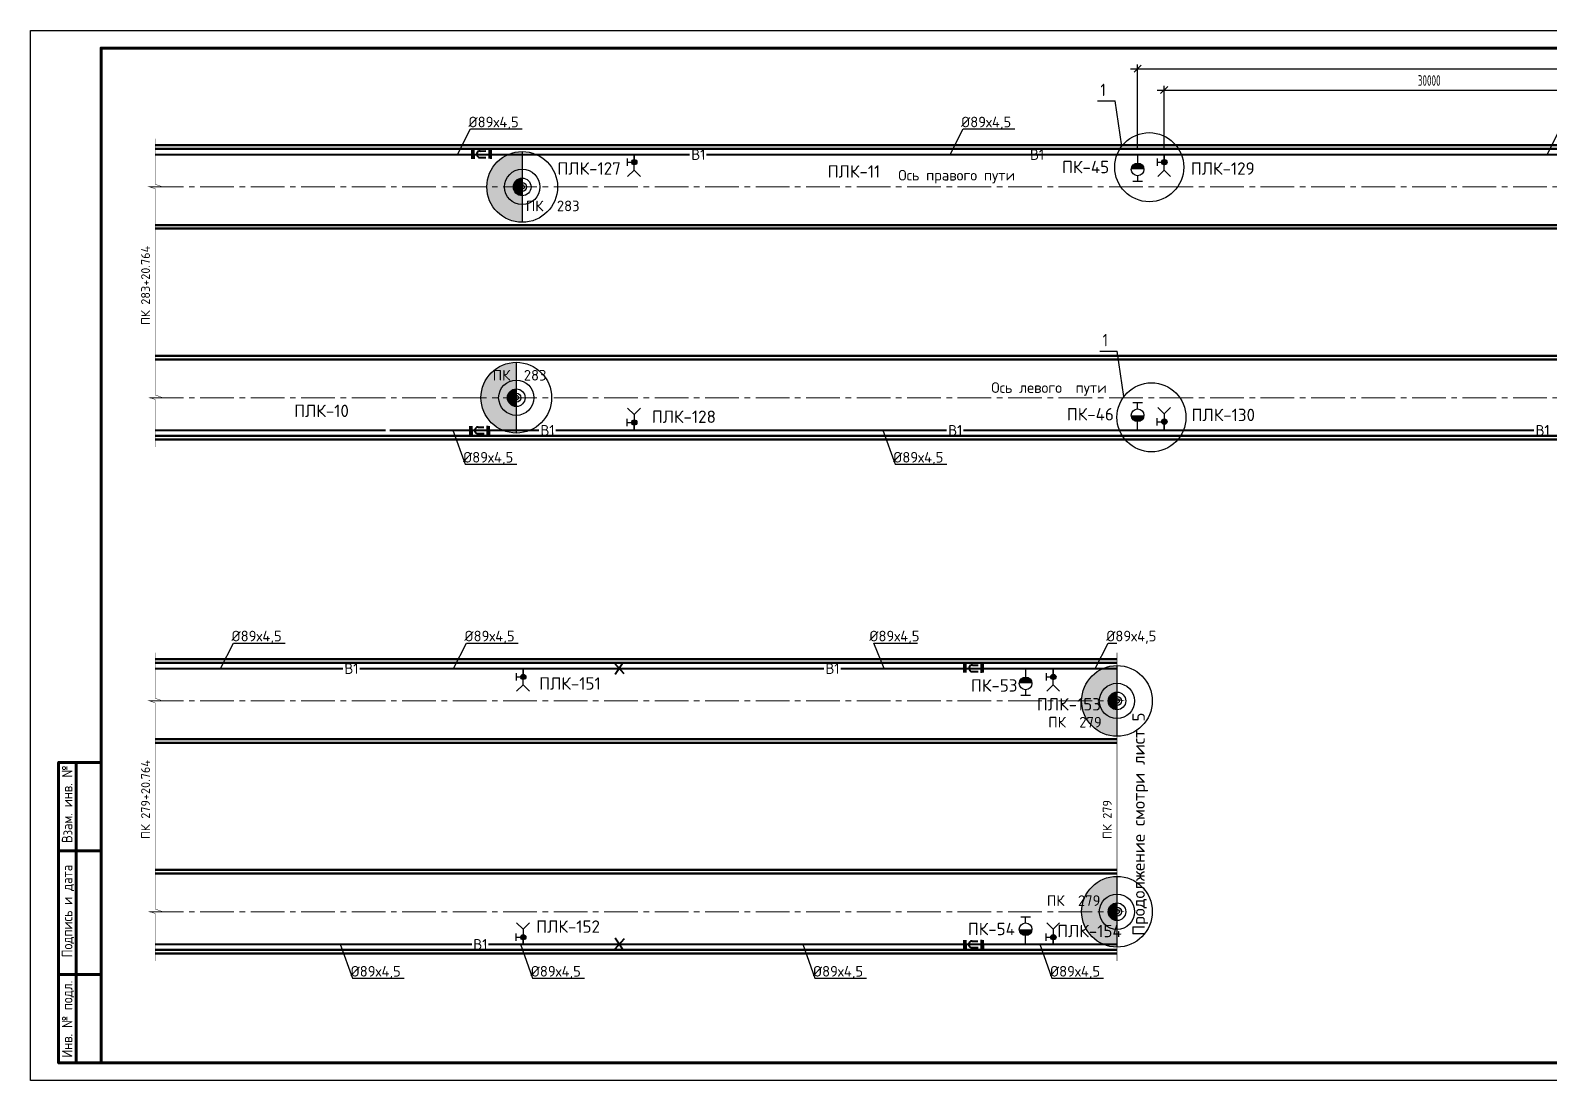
# Paper-space layout 'л2-л8' of a CAD drawing. Header units: millimetres. Extents: x 10032 to 18918, y -3051 to 627.
# Drawn here: x 10041.8 to 10471.6, y -2516.3 to -2219.3 of the extents above; entities that cross this region are included whole.
import ezdxf
from ezdxf.enums import TextEntityAlignment as Align

# ---------------------------------------------------------------- set-up
doc = ezdxf.new("R2010")
doc.units = ezdxf.units.MM
doc.header["$LTSCALE"] = 0.5
doc.linetypes.add('CENTER2', pattern=[28.575, 19.05, -3.175, 3.175, -3.175])
for name, color, linetype in [('0 @ 1', 7, 'Continuous'), ('1_NADPIS', 7, 'Continuous'), ('3_Текст', 7, 'Continuous'), ('FORMAT', 7, 'Continuous'), ('ВК_надписи', 7, 'Continuous'), ('ВК_сети', 4, 'Continuous'), ('ГТ_ПК', 2, 'Continuous'), ('ГТ_ПК @ 0.25', 2, 'Continuous'), ('ГТ_ПК @ 0.5', 2, 'Continuous'), ('ГТ_ПК @ 1', 2, 'Continuous'), ('ГТ_ПК @ 2', 2, 'Continuous'), ('ГТ_ПК @ 4', 2, 'Continuous')]:
    doc.layers.add(name, color=color, linetype=linetype)
for name, color, linetype, lineweight in [('1_PK500', 5, 'Continuous', 35), ('А_Дизайн', 16, 'Continuous', 20), ('А_Конструкции', 4, 'Continuous', 50), ('АР_Оси', 242, 'CENTER2', 18)]:
    doc.layers.add(name, color=color, linetype=linetype, lineweight=lineweight)
doc.styles.add('RS-3-08', font='romans.shx', dxfattribs={"width": 0.8, "height": 3})
doc.styles.add('RS-30-06', font='romans.shx', dxfattribs={"width": 0.6, "height": 3})
doc.styles.add('ММП', font='isocpeur.ttf', dxfattribs={"width": 0.9})
doc.styles.add('Стандарт ММП', font='isocpeur.ttf')
doc.dimstyles.new('M200$0', dxfattribs={"dimscale": 0, "dimtxt": 3, "dimasz": 2, "dimexe": 1.2, "dimexo": 1.5, "dimgap": 1.2, "dimtad": 1, "dimdec": 0, "dimlfac": 200, "dimrnd": 1, "dimzin": 0, "dimdsep": 46, "dimtxsty": 'RS-30-06', "dimblk1": 'OBLIQUE', "dimblk2": 'OBLIQUE', "dimsah": 1, "dimcen": 2.5, "dimdle": 2, "dimclrt": 9, "dimadec": 0, "dimazin": 0, "dimtfac": 1, "dimtdec": 0, "dimtmove": 2, "dimatfit": 3, "dimldrblk": 'OBLIQUE', "dimfxl": 1.2, "dimtolj": 1, "dimtzin": 0, "dimarcsym": 0})

# ---------------------------------------------------------------- blocks, each defined once
blk = doc.blocks.new('ПК')
at = {"layer": 'ГТ_ПК'}
blk.add_hatch(color=0, dxfattribs=at).paths.add_polyline_path([(0, -2.5, 0.414214), (2.5, 0, 0.414214), (0, 2.5)])
at = {"layer": 'ГТ_ПК', "color": 0}
blk.add_line((0, -2.5), (0, 2.5), dxfattribs=at)
blk.add_circle((0, 0), 2.5, dxfattribs=at)
blk = doc.blocks.new('*U631')
at = {"layer": 'ГТ_ПК @ 0.25', "extrusion": (9.32183e-09, 7.72587e-22, 1), "xscale": 0.250000000000006, "yscale": 0.2500000000000053, "zscale": 0.2500000000000053, "rotation": 180}
blk.add_blockref('ПК', (10180.92, -2263.52, 0), dxfattribs=at)
at = {"layer": 'ГТ_ПК @ 0.5', "extrusion": (9.32183e-09, 7.72587e-22, 1), "xscale": 0.5000000000000187, "yscale": 0.5000000000000173, "zscale": 0.5000000000000173, "rotation": 180}
blk.add_blockref('ПК', (10180.92, -2263.52, 0), dxfattribs=at)
at = {"layer": 'ГТ_ПК @ 1', "extrusion": (9.32183e-09, 7.72587e-22, 1), "rotation": 179.9999999999641}
blk.add_blockref('ПК', (10180.92, -2263.52, 0), dxfattribs=at)
at = {"layer": 'ГТ_ПК @ 2', "extrusion": (9.32183e-09, 7.72587e-22, 1), "xscale": 2.000000000000075, "yscale": 2.000000000000069, "zscale": 2.000000000000069, "rotation": 180}
blk.add_blockref('ПК', (10180.92, -2263.52, 0), dxfattribs=at)
at = {"layer": 'ГТ_ПК @ 4', "extrusion": (9.32183e-09, 7.72587e-22, 1), "xscale": 4.000000000000096, "yscale": 4.000000000000085, "zscale": 4.000000000000085, "rotation": 180}
blk.add_blockref('ПК', (10180.92, -2263.52, 0), dxfattribs=at)
blk = doc.blocks.new('*U633')
at = {"layer": 'ГТ_ПК @ 0.25', "extrusion": (9.32183e-09, 7.72587e-22, 1), "xscale": 0.250000000000006, "yscale": 0.2500000000000053, "zscale": 0.2500000000000053, "rotation": 180}
blk.add_blockref('ПК', (10179.26, -2323.12, 0), dxfattribs=at)
at = {"layer": 'ГТ_ПК @ 0.5', "extrusion": (9.32183e-09, 7.72587e-22, 1), "xscale": 0.5000000000000187, "yscale": 0.5000000000000173, "zscale": 0.5000000000000173, "rotation": 180}
blk.add_blockref('ПК', (10179.26, -2323.12, 0), dxfattribs=at)
at = {"layer": 'ГТ_ПК @ 1', "extrusion": (9.32183e-09, 7.72587e-22, 1), "rotation": 179.9999999999641}
blk.add_blockref('ПК', (10179.26, -2323.12, 0), dxfattribs=at)
at = {"layer": 'ГТ_ПК @ 2', "extrusion": (9.32183e-09, 7.72587e-22, 1), "xscale": 2.000000000000075, "yscale": 2.000000000000069, "zscale": 2.000000000000069, "rotation": 180}
blk.add_blockref('ПК', (10179.26, -2323.12, 0), dxfattribs=at)
at = {"layer": 'ГТ_ПК @ 4', "extrusion": (9.32183e-09, 7.72587e-22, 1), "xscale": 4.000000000000096, "yscale": 4.000000000000085, "zscale": 4.000000000000085, "rotation": 180}
blk.add_blockref('ПК', (10179.26, -2323.12, 0), dxfattribs=at)
blk = doc.blocks.new('*U639')
at = {"layer": 'ГТ_ПК @ 0.25', "extrusion": (9.32183e-09, 7.72587e-22, 1), "xscale": 0.250000000000006, "yscale": 0.2500000000000053, "zscale": 0.2500000000000053, "rotation": 180}
blk.add_blockref('ПК', (10349.23, -2408.89, 0), dxfattribs=at)
at = {"layer": 'ГТ_ПК @ 0.5', "extrusion": (9.32183e-09, 7.72587e-22, 1), "xscale": 0.5000000000000187, "yscale": 0.5000000000000173, "zscale": 0.5000000000000173, "rotation": 180}
blk.add_blockref('ПК', (10349.23, -2408.89, 0), dxfattribs=at)
at = {"layer": 'ГТ_ПК @ 1', "extrusion": (9.32183e-09, 7.72587e-22, 1), "rotation": 179.9999999999641}
blk.add_blockref('ПК', (10349.23, -2408.89, 0), dxfattribs=at)
at = {"layer": 'ГТ_ПК @ 2', "extrusion": (9.32183e-09, 7.72587e-22, 1), "xscale": 2.000000000000075, "yscale": 2.000000000000069, "zscale": 2.000000000000069, "rotation": 180}
blk.add_blockref('ПК', (10349.23, -2408.89, 0), dxfattribs=at)
at = {"layer": 'ГТ_ПК @ 4', "extrusion": (9.32183e-09, 7.72587e-22, 1), "xscale": 4.000000000000096, "yscale": 4.000000000000085, "zscale": 4.000000000000085, "rotation": 180}
blk.add_blockref('ПК', (10349.23, -2408.89, 0), dxfattribs=at)
blk = doc.blocks.new('*U640')
at = {"layer": 'ГТ_ПК @ 0.25', "extrusion": (9.32183e-09, 7.72587e-22, 1), "xscale": 0.250000000000006, "yscale": 0.2500000000000053, "zscale": 0.2500000000000053, "rotation": 180}
blk.add_blockref('ПК', (10349.23, -2468.49, 0), dxfattribs=at)
at = {"layer": 'ГТ_ПК @ 0.5', "extrusion": (9.32183e-09, 7.72587e-22, 1), "xscale": 0.5000000000000187, "yscale": 0.5000000000000173, "zscale": 0.5000000000000173, "rotation": 180}
blk.add_blockref('ПК', (10349.23, -2468.49, 0), dxfattribs=at)
at = {"layer": 'ГТ_ПК @ 1', "extrusion": (9.32183e-09, 7.72587e-22, 1), "rotation": 179.9999999999641}
blk.add_blockref('ПК', (10349.23, -2468.49, 0), dxfattribs=at)
at = {"layer": 'ГТ_ПК @ 2', "extrusion": (9.32183e-09, 7.72587e-22, 1), "xscale": 2.000000000000075, "yscale": 2.000000000000069, "zscale": 2.000000000000069, "rotation": 180}
blk.add_blockref('ПК', (10349.23, -2468.49, 0), dxfattribs=at)
at = {"layer": 'ГТ_ПК @ 4', "extrusion": (9.32183e-09, 7.72587e-22, 1), "xscale": 4.000000000000096, "yscale": 4.000000000000085, "zscale": 4.000000000000085, "rotation": 180}
blk.add_blockref('ПК', (10349.23, -2468.49, 0), dxfattribs=at)
blk = doc.blocks.new('*U437')
at = {"color": 0, "lineweight": 25, "ltscale": 100}
blk.add_line((230, 5), (415, 5), dxfattribs=at)
at = {"layer": 'FORMAT', "color": 7, "lineweight": 25}
blk.add_lwpolyline([(0, 0), (0, 297), (1892, 297), (1892, 0), (0, 0)], dxfattribs=at)
at = {"layer": 'FORMAT', "color": 7, "lineweight": 60}
for points in [[(20, 5), (20, 292), (1887, 292), (1887, 5), (20, 5)], [(20, 5), (8, 5), (8, 90), (20, 90)], [(13, 5), (13, 90)], [(8, 65), (20, 65)], [(8, 30), (20, 30)]]:
    blk.add_lwpolyline(points, dxfattribs=at)
at = {"layer": 'FORMAT', "color": 7, "style": 'ММП', "width": 0.85}
for s, p in [('Взам. инв. №', (11.9, 67.22)), ('Подпись и дата', (11.9, 34.83))]:
    blk.add_text(s, height=3, rotation=90, dxfattribs=at).set_placement(p)
blk.add_text('Инв. № подл.', height=3, rotation=90, dxfattribs=at).set_placement((11.9, 17.38), align=Align.CENTER)
blk = doc.blocks.new('_Oblique')
at = {"linetype": 'ByBlock', "lineweight": 30}
blk.add_line((-0.5, -0.5), (0.5, 0.5), dxfattribs=at)
blk = doc.blocks.new('*D144')
at = {"layer": 'Defpoints', "color": 0, "lineweight": -2}
for p, q in [((10353.07, -2230.1), (10807.07, -2230.1)), ((10355.07, -2252.83), (10355.07, -2228.9)), ((10805.07, -2252.83), (10805.07, -2228.9))]:
    blk.add_line(p, q, dxfattribs=at)
at = {"layer": 'Defpoints', "color": 0, "linetype": 'Continuous', "lineweight": 30}
for p in [(10805.07, -2230.1), (10355.07, -2254.33, 0), (10805.07, -2254.33, 0)]:
    blk.add_point(p, dxfattribs=at)
at = {"layer": 'Defpoints', "color": 0, "linetype": 'Continuous', "lineweight": -2, "xscale": 2, "yscale": 2, "zscale": 2, "rotation": 180}
blk.add_blockref('_Oblique', (10355.07, -2230.1), dxfattribs=at)
at = {"layer": 'Defpoints', "color": 0, "linetype": 'Continuous', "lineweight": -2, "xscale": 2, "yscale": 2, "zscale": 2}
blk.add_blockref('_Oblique', (10805.07, -2230.1), dxfattribs=at)
at = {"layer": 'Defpoints', "color": 9, "linetype": 'Continuous', "lineweight": 30, "insert": (10580.07, -2227.4), "char_height": 3, "attachment_point": 5, "style": 'RS-30-06'}
blk.add_mtext('\\A1;90000', dxfattribs=at)
blk = doc.blocks.new('*D145')
at = {"layer": 'Defpoints', "color": 0, "lineweight": -2}
for p, q in [((10362.57, -2252.83), (10362.57, -2234.92)), ((10512.57, -2252.83), (10512.57, -2234.92)), ((10360.57, -2236.12), (10514.57, -2236.12))]:
    blk.add_line(p, q, dxfattribs=at)
at = {"layer": 'Defpoints', "color": 0, "linetype": 'Continuous', "lineweight": 30}
for p in [(10512.57, -2236.12), (10362.57, -2254.33, 0), (10512.57, -2254.33, 0)]:
    blk.add_point(p, dxfattribs=at)
at = {"layer": 'Defpoints', "color": 0, "linetype": 'Continuous', "lineweight": -2, "xscale": 2, "yscale": 2, "zscale": 2, "rotation": 180}
blk.add_blockref('_Oblique', (10362.57, -2236.12), dxfattribs=at)
at = {"layer": 'Defpoints', "color": 0, "linetype": 'Continuous', "lineweight": -2, "xscale": 2, "yscale": 2, "zscale": 2}
blk.add_blockref('_Oblique', (10512.57, -2236.12), dxfattribs=at)
at = {"layer": 'Defpoints', "color": 9, "linetype": 'Continuous', "lineweight": 30, "insert": (10437.57, -2233.42), "char_height": 3, "attachment_point": 5, "style": 'RS-30-06'}
blk.add_mtext('\\A1;30000', dxfattribs=at)

psp = doc.layouts.new('л2-л8')

# ---------------------------------------------------------------- hatches: boundary and pattern name
at = {"layer": 'ВК_сети', "ltscale": 0.5}
h = psp.add_hatch(color=5, dxfattribs=at)
h.paths.add_polyline_path([(10213.3822, -2256.5103, 0.41421356), (10212.6322, -2255.7603), (10212.6322, -2256.5103)])
h.paths.add_polyline_path([(10213.3822, -2256.5103), (10212.6322, -2256.5103), (10212.6322, -2257.2603, 0.41421356)])
h.paths.add_polyline_path([(10212.6322, -2256.5103), (10212.6322, -2255.7603, 0.58408052), (10211.9904, -2256.8983)])
h.paths.add_polyline_path([(10212.6322, -2257.2603), (10212.6322, -2256.5103), (10211.9904, -2256.8983, 0.26256208)])
h = psp.add_hatch(color=1, dxfattribs=at)
h.paths.add_polyline_path([(10353.2706, -2258.5692), (10356.8706, -2258.5692, 0.09159777), (10356.7518, -2257.9261), (10353.3894, -2257.9261, 0.09159777)])
h.paths.add_polyline_path([(10353.3894, -2257.9261), (10356.7518, -2257.9261, 0.68812614)])
h = psp.add_hatch(color=5, dxfattribs=at)
h.paths.add_polyline_path([(10363.3822, -2256.5103, 0.41421356), (10362.6322, -2255.7603), (10362.6322, -2256.5103)])
h.paths.add_polyline_path([(10363.3822, -2256.5103), (10362.6322, -2256.5103), (10362.6322, -2257.2603, 0.41421356)])
h.paths.add_polyline_path([(10362.6322, -2256.5103), (10362.6322, -2255.7603, 0.58408052), (10361.9904, -2256.8983)])
h.paths.add_polyline_path([(10362.6322, -2257.2603), (10362.6322, -2256.5103), (10361.9904, -2256.8983, 0.26256208)])
h = psp.add_hatch(color=5, dxfattribs=at)
h.paths.add_polyline_path([(10213.383, -2330.1348, -0.41421356), (10212.633, -2330.8848), (10212.633, -2330.1348)])
h.paths.add_polyline_path([(10213.383, -2330.1348), (10212.633, -2330.1348), (10212.633, -2329.3848, -0.41421356)])
h.paths.add_polyline_path([(10212.633, -2330.1348), (10212.633, -2330.8848, -0.58408052), (10211.9912, -2329.7468)])
h.paths.add_polyline_path([(10212.633, -2329.3848), (10212.633, -2330.1348), (10211.9912, -2329.7468, -0.26256208)])
h = psp.add_hatch(color=1, dxfattribs=at)
h.paths.add_polyline_path([(10353.2706, -2328.0745), (10356.8706, -2328.0745, -0.09159777), (10356.7518, -2328.7176), (10353.3894, -2328.7176, -0.09159777)])
h.paths.add_polyline_path([(10353.3894, -2328.7176), (10356.7518, -2328.7176, -0.68812614)])
h = psp.add_hatch(color=1, dxfattribs=at)
h.paths.add_polyline_path([(10353.2706, -2328.0745), (10356.8706, -2328.0745, -0.09159777), (10356.7518, -2328.7176), (10353.3894, -2328.7176, -0.09159777)])
h.paths.add_polyline_path([(10353.3894, -2328.7176), (10356.7518, -2328.7176, -0.68812614)])
h = psp.add_hatch(color=5, dxfattribs=at)
h.paths.add_polyline_path([(10363.3822, -2329.9335, -0.41421356), (10362.6322, -2330.6835), (10362.6322, -2329.9335)])
h.paths.add_polyline_path([(10363.3822, -2329.9335), (10362.6322, -2329.9335), (10362.6322, -2329.1835, -0.41421356)])
h.paths.add_polyline_path([(10362.6322, -2329.9335), (10362.6322, -2330.6835, -0.58408052), (10361.9904, -2329.5455)])
h.paths.add_polyline_path([(10362.6322, -2329.1835), (10362.6322, -2329.9335), (10361.9904, -2329.5455, -0.26256208)])
h = psp.add_hatch(color=5, dxfattribs=at)
h.paths.add_polyline_path([(10181.9715, -2402.0784, 0.41421356), (10181.2215, -2401.3284), (10181.2215, -2402.0784)])
h.paths.add_polyline_path([(10181.9715, -2402.0784), (10181.2215, -2402.0784), (10181.2215, -2402.8284, 0.41421356)])
h.paths.add_polyline_path([(10181.2215, -2402.0784), (10181.2215, -2401.3284, 0.58408052), (10180.5797, -2402.4664)])
h.paths.add_polyline_path([(10181.2215, -2402.8284), (10181.2215, -2402.0784), (10180.5797, -2402.4664, 0.26256208)])
h = psp.add_hatch(color=1, dxfattribs=at)
h.paths.add_polyline_path([(10321.5756, -2403.936), (10325.1756, -2403.936, 0.09159777), (10325.0568, -2403.2928), (10321.6944, -2403.2928, 0.09159777)])
h.paths.add_polyline_path([(10321.6944, -2403.2928), (10325.0568, -2403.2928, 0.68812614)])
h = psp.add_hatch(color=1, dxfattribs=at)
h.paths.add_polyline_path([(10321.5756, -2403.936), (10325.1756, -2403.936, 0.09159777), (10325.0568, -2403.2928), (10321.6944, -2403.2928, 0.09159777)])
h.paths.add_polyline_path([(10321.6944, -2403.2928), (10325.0568, -2403.2928, 0.68812614)])
h = psp.add_hatch(color=5, dxfattribs=at)
h.paths.add_polyline_path([(10331.9715, -2402.0784, 0.41421356), (10331.2215, -2401.3284), (10331.2215, -2402.0784)])
h.paths.add_polyline_path([(10331.9715, -2402.0784), (10331.2215, -2402.0784), (10331.2215, -2402.8284, 0.41421356)])
h.paths.add_polyline_path([(10331.2215, -2402.0784), (10331.2215, -2401.3284, 0.58408052), (10330.5797, -2402.4664)])
h.paths.add_polyline_path([(10331.2215, -2402.8284), (10331.2215, -2402.0784), (10330.5797, -2402.4664, 0.26256208)])
h = psp.add_hatch(color=5, dxfattribs=at)
h.paths.add_polyline_path([(10181.9715, -2475.7016, -0.41421356), (10181.2215, -2476.4516), (10181.2215, -2475.7016)])
h.paths.add_polyline_path([(10181.9715, -2475.7016), (10181.2215, -2475.7016), (10181.2215, -2474.9516, -0.41421356)])
h.paths.add_polyline_path([(10181.2215, -2475.7016), (10181.2215, -2476.4516, -0.58408052), (10180.5797, -2475.3136)])
h.paths.add_polyline_path([(10181.2215, -2474.9516), (10181.2215, -2475.7016), (10180.5797, -2475.3136, -0.26256208)])
h = psp.add_hatch(color=1, dxfattribs=at)
h.paths.add_polyline_path([(10321.5756, -2473.4413), (10325.1756, -2473.4413, -0.09159777), (10325.0568, -2474.0844), (10321.6944, -2474.0844, -0.09159777)])
h.paths.add_polyline_path([(10321.6944, -2474.0844), (10325.0568, -2474.0844, -0.68812614)])
h = psp.add_hatch(color=1, dxfattribs=at)
h.paths.add_polyline_path([(10321.5756, -2473.4413), (10325.1756, -2473.4413, -0.09159777), (10325.0568, -2474.0844), (10321.6944, -2474.0844, -0.09159777)])
h.paths.add_polyline_path([(10321.6944, -2474.0844), (10325.0568, -2474.0844, -0.68812614)])
h = psp.add_hatch(color=5, dxfattribs=at)
h.paths.add_polyline_path([(10331.9715, -2475.7016, -0.41421356), (10331.2215, -2476.4516), (10331.2215, -2475.7016)])
h.paths.add_polyline_path([(10331.9715, -2475.7016), (10331.2215, -2475.7016), (10331.2215, -2474.9516, -0.41421356)])
h.paths.add_polyline_path([(10331.2215, -2475.7016), (10331.2215, -2476.4516, -0.58408052), (10330.5797, -2475.3136)])
h.paths.add_polyline_path([(10331.2215, -2474.9516), (10331.2215, -2475.7016), (10330.5797, -2475.3136, -0.26256208)])

# ---------------------------------------------------------------- linework, layer by layer
at = {"layer": '1_NADPIS', "color": 1, "linetype": 'Continuous'}
for p, q in [((10343.7553, -2239.2158, 0), (10348.6954, -2239.2158, 0)), ((10350.5817, -2252.0341, 0), (10348.6954, -2239.2158, 0)), ((10344.3786, -2309.9574, 0), (10349.3186, -2309.9574, 0)), ((10351.2049, -2322.7757, 0), (10349.3186, -2309.9574, 0))]:
    psp.add_line(p, q, dxfattribs=at)
at = {"layer": 'А_Дизайн', "ltscale": 0.125, "const_width": 0.12}
for points in [[(10077.1006, -2289.4358), (10077.1006, -2264.0344), (10075.2966, -2263.4404), (10078.9688, -2263.4379), (10077.1006, -2262.7688), (10077.1006, -2249.8963)], [(10077.1006, -2337.0437), (10077.1006, -2323.6344), (10075.2966, -2323.0404), (10078.9688, -2323.0379), (10077.1006, -2322.3688), (10077.1006, -2289.4358)], [(10077.1006, -2434.8026), (10077.1006, -2409.4012), (10075.2966, -2408.8072), (10078.9688, -2408.8047), (10077.1006, -2408.1356), (10077.1006, -2395.2631)], [(10349.2256, -2434.8026), (10349.2256, -2409.4012), (10347.4216, -2408.8072), (10351.0938, -2408.8047), (10349.2256, -2408.1356), (10349.2256, -2395.2631)], [(10077.1006, -2482.4105), (10077.1006, -2469.0012), (10075.2966, -2468.4072), (10078.9688, -2468.4047), (10077.1006, -2467.7356), (10077.1006, -2434.8026)], [(10349.2256, -2482.4105), (10349.2256, -2469.0012), (10347.4216, -2468.4072), (10351.0938, -2468.4047), (10349.2256, -2467.7356), (10349.2256, -2434.8026)]]:
    psp.add_lwpolyline(points, dxfattribs=at)
at = {"layer": 'А_Конструкции'}
for p, q in [((10077.1006, -2251.7219), (11009.9963, -2251.7219)), ((10077.1006, -2252.7219), (11009.9963, -2252.7219)), ((10077.1006, -2274.3219), (11009.9963, -2274.3219)), ((10077.1006, -2275.3219), (11009.9963, -2275.3219)), ((10077.1006, -2311.3219), (11009.9963, -2311.3219)), ((10077.1006, -2312.3219), (11009.9963, -2312.3219)), ((10077.1006, -2333.9219), (11009.9963, -2333.9219)), ((10077.1006, -2334.9219), (11009.9963, -2334.9219)), ((10077.1006, -2397.0887), (10349.2256, -2397.0887)), ((10077.1006, -2398.0887), (10349.2256, -2398.0887)), ((10077.1006, -2419.6887), (10349.2256, -2419.6887)), ((10077.1006, -2420.6887), (10349.2256, -2420.6887)), ((10077.1006, -2456.6887), (10349.2256, -2456.6887)), ((10077.1006, -2457.6887), (10349.2256, -2457.6887)), ((10077.1006, -2479.2887), (10349.2256, -2479.2887)), ((10077.1006, -2480.2887), (10349.2256, -2480.2887))]:
    psp.add_line(p, q, dxfattribs=at)
at = {"layer": 'АР_Оси', "color": 7}
for p, q in [((10075.5441, -2263.5219), (11008.4398, -2263.5219)), ((10075.5441, -2323.1219), (11008.4398, -2323.1219)), ((10075.5442, -2408.8887), (10349.2256, -2408.8887)), ((10075.5442, -2468.4887), (10349.2256, -2468.4887))]:
    psp.add_line(p, q, dxfattribs=at)
at = {"layer": 'ВК_надписи'}
for p, q in [((10162.6125, -2254.3303, 0), (10166.2722, -2247.1326, 0)), ((10166.2722, -2247.1326, 0), (10180.9117, -2247.1326, 0)), ((10301.9966, -2254.3303, 0), (10305.6563, -2247.1326, 0)), ((10305.6563, -2247.1326, 0), (10320.2958, -2247.1326, 0)), ((10470.9949, -2254.3303, 0), (10474.6547, -2247.1326, 0)), ((10161.288, -2332.3135, 0), (10164.7403, -2341.9446, 0)), ((10282.9891, -2332.3135, 0), (10286.4413, -2341.9446, 0)), ((10164.7403, -2341.9446, 0), (10179.3798, -2341.9446, 0)), ((10286.4413, -2341.9446, 0), (10301.0808, -2341.9446, 0)), ((10095.5558, -2399.6971, 0), (10099.2156, -2392.4994, 0)), ((10099.2156, -2392.4994, 0), (10113.855, -2392.4994, 0)), ((10161.464, -2399.6971, 0), (10165.1237, -2392.4994, 0)), ((10165.1237, -2392.4994, 0), (10179.7632, -2392.4994, 0)), ((10283.3187, -2399.6971, 0), (10280.3819, -2392.4994, 0)), ((10280.3819, -2392.4994, 0), (10292.7415, -2392.4994, 0)), ((10343.0652, -2399.6971, 0), (10346.7249, -2392.4994, 0)), ((10346.7249, -2392.4994, 0), (10349.2256, -2392.4994, 0)), ((10129.462, -2477.6803, 0), (10132.9143, -2487.3114, 0)), ((10180.4287, -2477.6803, 0), (10183.881, -2487.3114, 0)), ((10260.2938, -2477.6803, 0), (10263.746, -2487.3114, 0)), ((10327.3662, -2477.6803, 0), (10330.8185, -2487.3114, 0)), ((10132.9143, -2487.3114, 0), (10147.5537, -2487.3114, 0)), ((10183.881, -2487.3114, 0), (10198.5205, -2487.3114, 0)), ((10263.746, -2487.3114, 0), (10278.3855, -2487.3114, 0)), ((10330.8185, -2487.3114, 0), (10345.4579, -2487.3114, 0))]:
    psp.add_line(p, q, dxfattribs=at)
at = {"layer": 'ВК_надписи', "color": 1, "lineweight": 30, "ltscale": 0.5}
for centre in [(10358.3626, -2257.9329, 0), (10358.9858, -2328.6745, 0)]:
    psp.add_circle(centre, 9.7641, dxfattribs=at)
at = {"layer": 'ВК_сети', "color": 5, "lineweight": 40, "ltscale": 0.5}
for p, q in [((10166.6657, -2253.0604, 0), (10166.6962, -2255.5429)), ((10167.1621, -2253.1205, 0), (10167.1926, -2255.603)), ((10168.9852, -2253.3758, 0), (10170.6561, -2253.3554, 0)), ((10169.0072, -2255.1707), (10170.6781, -2255.1503)), ((10171.5653, -2253.0004, 0), (10171.5958, -2255.4829)), ((10172.0617, -2253.0604, 0), (10172.0921, -2255.5429)), ((10166.1193, -2331.1522, 0), (10166.1498, -2333.6348)), ((10166.6157, -2331.2123, 0), (10166.6461, -2333.6948)), ((10168.4388, -2331.4677, 0), (10170.1097, -2331.4472, 0)), ((10168.4608, -2333.2626), (10170.1317, -2333.2421)), ((10171.0189, -2331.0922, 0), (10171.0493, -2333.5747)), ((10171.5153, -2331.1522, 0), (10171.5457, -2333.6348)), ((10209.7537, -2401.1929, 0), (10206.9975, -2398.2013, 0)), ((10209.5092, -2398.0085, 0), (10207.242, -2401.3858, 0)), ((10305.9687, -2400.8546, 0), (10305.9991, -2398.3721, 0)), ((10306.4651, -2400.7946, 0), (10306.4955, -2398.312, 0)), ((10308.3102, -2398.7443, 0), (10309.9811, -2398.7648, 0)), ((10310.8683, -2400.9147, 0), (10310.8987, -2398.4322, 0)), ((10311.3647, -2400.8546, 0), (10311.3951, -2398.3721, 0)), ((10308.2882, -2400.5392, 0), (10309.9591, -2400.5597, 0)), ((10209.5092, -2479.3689, 0), (10207.242, -2475.9917, 0)), ((10209.7537, -2476.1845, 0), (10206.9975, -2479.1761, 0)), ((10305.8951, -2476.5228, 0), (10305.9255, -2479.0053, 0)), ((10306.3915, -2476.5828, 0), (10306.4219, -2479.0654, 0)), ((10308.2146, -2476.8382, 0), (10309.8855, -2476.8177, 0)), ((10308.2366, -2478.6331, 0), (10309.9075, -2478.6126, 0)), ((10310.7947, -2476.4627, 0), (10310.8251, -2478.9453, 0)), ((10311.2911, -2476.5228, 0), (10311.3215, -2479.0053, 0))]:
    psp.add_line(p, q, dxfattribs=at)
at = {"layer": 'ВК_сети', "color": 5, "ltscale": 0.5}
for p, q in [((10210.6026, -2255.4786, 0), (10210.6026, -2257.5405, 0)), ((10210.6026, -2256.5095, 0), (10212.6322, -2256.5095, 0)), ((10212.5706, -2258.7691, 0), (10212.5706, -2254.3303, 0)), ((10360.6026, -2255.4786, 0), (10360.6026, -2257.5405, 0)), ((10360.6026, -2256.5095, 0), (10362.6322, -2256.5095, 0)), ((10362.5706, -2258.7691, 0), (10362.5706, -2254.3303, 0)), ((10212.5706, -2258.7691, 0), (10210.7464, -2260.5933, 0)), ((10212.5706, -2258.7691, 0), (10214.3948, -2260.5933, 0)), ((10362.5706, -2258.7691, 0), (10360.7464, -2260.5933, 0)), ((10362.5706, -2258.7691, 0), (10364.3948, -2260.5933, 0)), ((10210.6034, -2331.1665, 0), (10210.6034, -2329.1046, 0)), ((10212.5714, -2327.876, 0), (10210.7472, -2326.0518, 0)), ((10212.5714, -2327.876, 0), (10214.3956, -2326.0518, 0)), ((10212.5714, -2327.876, 0), (10212.5714, -2332.3148, 0)), ((10360.6026, -2330.9652, 0), (10360.6026, -2328.9033, 0)), ((10360.6026, -2329.9343, 0), (10362.6322, -2329.9343, 0)), ((10362.5706, -2327.6747, 0), (10360.7464, -2325.8505, 0)), ((10362.5706, -2327.6747, 0), (10364.3948, -2325.8505, 0)), ((10362.5706, -2327.6747, 0), (10362.5706, -2332.1135, 0)), ((10210.6034, -2330.1356, 0), (10212.633, -2330.1356, 0)), ((10179.1919, -2401.0467, 0), (10179.1919, -2403.1086, 0)), ((10179.1919, -2402.0776, 0), (10181.2215, -2402.0776, 0)), ((10181.1599, -2404.3372, 0), (10181.1599, -2399.8984, 0)), ((10329.1919, -2401.0467, 0), (10329.1919, -2403.1086, 0)), ((10329.1919, -2402.0776, 0), (10331.2215, -2402.0776, 0)), ((10331.1599, -2404.3372, 0), (10331.1599, -2399.8984, 0)), ((10181.1599, -2404.3372, 0), (10179.3357, -2406.1614, 0)), ((10181.1599, -2404.3372, 0), (10182.9841, -2406.1614, 0)), ((10331.1599, -2404.3372, 0), (10329.3357, -2406.1614, 0)), ((10331.1599, -2404.3372, 0), (10332.9841, -2406.1614, 0)), ((10181.1599, -2473.4428, 0), (10179.3357, -2471.6186, 0)), ((10181.1599, -2473.4428, 0), (10182.9841, -2471.6186, 0)), ((10331.1599, -2473.4428, 0), (10329.3357, -2471.6186, 0)), ((10331.1599, -2473.4428, 0), (10332.9841, -2471.6186, 0)), ((10179.1919, -2476.7333, 0), (10179.1919, -2474.6714, 0)), ((10179.1919, -2475.7023, 0), (10181.2215, -2475.7023, 0)), ((10181.1599, -2473.4428, 0), (10181.1599, -2477.8816, 0)), ((10329.1919, -2476.7333, 0), (10329.1919, -2474.6714, 0)), ((10329.1919, -2475.7023, 0), (10331.2215, -2475.7023, 0)), ((10331.1599, -2473.4428, 0), (10331.1599, -2477.8816, 0))]:
    psp.add_line(p, q, dxfattribs=at)
at = {"layer": 'ВК_сети', "color": 1, "lineweight": 30, "ltscale": 0.5, "extrusion": (-3.27269e-07, 1.1423e-06, 1)}
for p, q in [((10212.5706, -2254.3303, 0), (10212.5706, -2257.2852, 0)), ((10362.5706, -2254.3303, 0), (10362.5706, -2257.2852, 0)), ((10181.1599, -2399.8984, 0), (10181.1599, -2402.8533, 0)), ((10331.1599, -2399.8984, 0), (10331.1599, -2402.8533, 0))]:
    psp.add_line(p, q, dxfattribs=at)
at = {"layer": 'ВК_сети', "color": 1, "ltscale": 0.5}
for p, q in [((10355.0706, -2254.3303, 0), (10355.0706, -2256.7692, 0)), ((10355.0706, -2260.3692, 0), (10355.0706, -2262.0222, 0)), ((10356.4125, -2262.0222, 0), (10353.7287, -2262.0222, 0)), ((10356.4125, -2324.6216, 0), (10353.7287, -2324.6216, 0)), ((10356.4125, -2324.6216, 0), (10353.7287, -2324.6216, 0)), ((10355.0706, -2326.2745, 0), (10355.0706, -2324.6216, 0)), ((10355.0706, -2326.2745, 0), (10355.0706, -2324.6216, 0)), ((10355.0706, -2332.3134, 0), (10355.0706, -2329.8745, 0)), ((10355.0706, -2332.3134, 0), (10355.0706, -2329.8745, 0)), ((10323.3756, -2399.6971, 0), (10323.3756, -2402.136, 0)), ((10323.3756, -2399.6971, 0), (10323.3756, -2402.136, 0)), ((10323.3756, -2405.736, 0), (10323.3756, -2407.3889, 0)), ((10323.3756, -2405.736, 0), (10323.3756, -2407.3889, 0)), ((10324.7175, -2407.3889, 0), (10322.0337, -2407.3889, 0)), ((10324.7175, -2407.3889, 0), (10322.0337, -2407.3889, 0)), ((10324.7175, -2469.9884, 0), (10322.0337, -2469.9884, 0)), ((10323.3756, -2471.6413, 0), (10323.3756, -2469.9884, 0)), ((10323.3756, -2471.6413, 0), (10323.3756, -2469.9884, 0)), ((10323.3756, -2477.6802, 0), (10323.3756, -2475.2413, 0)), ((10323.3756, -2477.6802, 0), (10323.3756, -2475.2413, 0))]:
    psp.add_line(p, q, dxfattribs=at)
at = {"layer": 'ВК_сети', "color": 1, "lineweight": 30, "ltscale": 0.5, "extrusion": (-3.27269e-07, -1.1423e-06, 1)}
for p, q in [((10212.5714, -2332.3148, 0), (10212.5714, -2329.3599, 0)), ((10362.5706, -2332.1135, 0), (10362.5706, -2329.1586, 0)), ((10181.1599, -2477.8816, 0), (10181.1599, -2474.9267, 0)), ((10331.1599, -2477.8816, 0), (10331.1599, -2474.9267, 0))]:
    psp.add_line(p, q, dxfattribs=at)
at = {"layer": 'ВК_сети', "color": 1, "lineweight": 30, "ltscale": 0.5}
for p, q in [((10355.0706, -2329.3519, -0.0001), (10354.5533, -2329.3481, -0.0001)), ((10355.0706, -2329.3519, -0.0001), (10354.5533, -2329.3481, -0.0001)), ((10355.0677, -2329.7539, -0.0001), (10355.0706, -2329.3519, -0.0001)), ((10355.0677, -2329.7539, -0.0001), (10355.0706, -2329.3519, -0.0001)), ((10355.0706, -2329.3519, -0.0001), (10355.588, -2329.3558, -0.0001)), ((10355.0706, -2329.3519, -0.0001), (10355.588, -2329.3558, -0.0001)), ((10323.3756, -2402.6585, -0.0001), (10322.8583, -2402.6623, -0.0001)), ((10323.3756, -2402.6585, -0.0001), (10322.8583, -2402.6623, -0.0001)), ((10323.3727, -2402.2565, -0.0001), (10323.3756, -2402.6585, -0.0001)), ((10323.3727, -2402.2565, -0.0001), (10323.3756, -2402.6585, -0.0001)), ((10323.3756, -2402.6585, -0.0001), (10323.893, -2402.6547, -0.0001)), ((10323.3756, -2402.6585, -0.0001), (10323.893, -2402.6547, -0.0001)), ((10323.3756, -2474.7188, -0.0001), (10322.8583, -2474.7149, -0.0001)), ((10323.3756, -2474.7188, -0.0001), (10322.8583, -2474.7149, -0.0001)), ((10323.3727, -2475.1207, -0.0001), (10323.3756, -2474.7188, -0.0001)), ((10323.3727, -2475.1207, -0.0001), (10323.3756, -2474.7188, -0.0001)), ((10323.3756, -2474.7188, -0.0001), (10323.893, -2474.7226, -0.0001)), ((10323.3756, -2474.7188, -0.0001), (10323.893, -2474.7226, -0.0001))]:
    psp.add_line(p, q, dxfattribs=at)
at = {"layer": 'ВК_сети', "color": 2, "lineweight": 40, "ltscale": 0.5, "elevation": 0}
for points in [[(10077.1006, -2254.3303), (10228.311, -2254.3303)], [(10233.1112, -2254.3303), (10356.4939, -2254.3303)], [(10356.4939, -2254.3303), (10501.4823, -2254.3303)], [(10077.1006, -2332.3135), (10142.2235, -2332.3135)], [(10143.4279, -2332.3135), (10185.6473, -2332.3135)], [(10190.4475, -2332.3135), (10301.0225, -2332.3135)], [(10305.8227, -2332.3135), (10467.2229, -2332.3135)], [(10077.1006, -2399.6971), (10130.1509, -2399.6971)], [(10134.9512, -2399.6971), (10178.3055, -2399.6971)], [(10178.3055, -2399.6971), (10266.2827, -2399.6971)], [(10271.0829, -2399.6971), (10349.2256, -2399.6971)], [(10077.1006, -2477.6803), (10166.628, -2477.6803)], [(10171.4283, -2477.6803), (10178.3055, -2477.6803)], [(10178.3055, -2477.6803), (10310.5116, -2477.6803)], [(10311.5609, -2477.6803), (10349.2256, -2477.6803)]]:
    psp.add_lwpolyline(points, dxfattribs=at)
at = {"layer": 'ВК_сети', "color": 5, "ltscale": 0.5}
for centre in [(10212.6322, -2256.5103, 0), (10362.6322, -2256.5103, 0), (10212.633, -2330.1348, 0), (10362.6322, -2329.9335, 0), (10181.2215, -2402.0784, 0), (10331.2215, -2402.0784, 0), (10181.2215, -2475.7016, 0), (10331.2215, -2475.7016, 0)]:
    psp.add_circle(centre, 0.75, dxfattribs=at)
at = {"layer": 'ВК_сети', "color": 1, "ltscale": 0.5}
for centre in [(10355.0706, -2258.5692, 0), (10355.0706, -2328.0745, 0), (10355.0706, -2328.0745, 0), (10323.3756, -2403.936, 0), (10323.3756, -2403.936, 0), (10323.3756, -2473.4413, 0), (10323.3756, -2473.4413, 0)]:
    psp.add_circle(centre, 1.8, dxfattribs=at)
at = {"layer": 'ВК_сети', "color": 5, "lineweight": 40, "ltscale": 0.5}
for centre, start, end in [((10168.9294, -2254.2741, 0), 86.442581, 274.961833), ((10168.383, -2332.3659), 86.442581, 274.961833), ((10308.2324, -2399.6409, 0), 85.038167, 273.557419), ((10308.1587, -2477.7365, 0), 86.442581, 274.961833)]:
    psp.add_arc(centre, 0.9, start, end, dxfattribs=at)

# ---------------------------------------------------------------- block references
at = {"layer": '0 @ 1', "ltscale": 0.5}
psp.add_blockref('*U437', (10041.7584, -2516.2519), dxfattribs=at)
at = {"layer": 'ГТ_ПК', "color": 6, "linetype": 'Continuous', "lineweight": 120}
for name in ['*U631', '*U633', '*U639', '*U640']:
    psp.add_blockref(name, (0, 0), dxfattribs=at)

# ---------------------------------------------------------------- texts
at = {"layer": '1_NADPIS', "color": 1, "linetype": 'Continuous', "style": 'RS-3-08', "width": 0.8}
for p in [(10344.5648, -2237.8265, 0), (10345.1881, -2308.5681, 0)]:
    psp.add_text('1', height=3.5, dxfattribs=at).set_placement(p)
at = {"layer": '1_NADPIS', "linetype": 'Continuous', "style": 'Стандарт ММП'}
for s, p in [('ПЛК-127', (10190.8799, -2260.0501, 0)), ('ПЛК-129', (10370.1149, -2260.0698, 0)), ('ПЛК-11', (10267.3706, -2260.8907, 0)), ('ПЛК-10', (10116.3781, -2328.5923, 0)), ('ПЛК-128', (10217.5937, -2330.2594, 0)), ('ПЛК-130', (10370.3234, -2329.7365, 0)), ('ПЛК-151', (10185.7054, -2405.6964, 0)), ('ПЛК-153', (10326.5723, -2411.5861, 0)), ('ПЛК-152', (10184.8742, -2474.4475, 0)), ('ПЛК-154', (10332.2852, -2475.7035, 0))]:
    psp.add_text(s, height=3.5, rotation=360, dxfattribs=at).set_placement(p)
at = {"layer": '1_NADPIS', "color": 1, "linetype": 'Continuous', "style": 'Стандарт ММП'}
for s, rotation, p in [('ПК-45', 360, (10333.6724, -2259.638, 0)), ('ПК-46', 360, (10335.0199, -2329.5513, 0)), ('ПК-53', 360, (10307.8976, -2406.2589, 0)), ('Продолжение смотри лист 5', 90, (10357.0967, -2475.3134, 0)), ('ПК-54', 360, (10307.007, -2475.1281, 0))]:
    psp.add_text(s, height=3.5, rotation=rotation, dxfattribs=at).set_placement(p)
at = {"layer": '1_NADPIS', "linetype": 'Continuous', "lineweight": 30, "style": 'Стандарт ММП'}
for s, p in [('ПК 283+20.764', (10075.594, -2302.5515, 0)), ('ПК 279+20.764', (10075.594, -2447.9183, 0)), ('ПК 279', (10347.719, -2447.9183, 0))]:
    psp.add_text(s, height=2.5, rotation=90, dxfattribs=at).set_placement(p)
at = {"layer": '1_PK500', "style": 'Стандарт ММП'}
for p in [(10228.7764, -2255.8933), (10324.6324, -2255.8933), (10186.1127, -2333.8765), (10301.4879, -2333.8765), (10467.6883, -2333.8765), (10130.6163, -2401.2601), (10266.7481, -2401.2601), (10167.0935, -2479.2433)]:
    psp.add_text('В1', height=3, rotation=0.560426, dxfattribs=at).set_placement(p)
at = {"layer": '3_Текст', "color": 255, "style": 'Стандарт ММП'}
for s, p in [('Ось правого пути', (10287.3519, -2261.7042)), ('Ось левого  пути', (10313.6633, -2321.7699, -0.0004))]:
    psp.add_text(s, height=3, dxfattribs=at).set_placement(p)
at = {"layer": 'ВК_надписи', "lineweight": 30, "ltscale": 0.5, "style": 'Стандарт ММП'}
for p in [(10165.7113, -2246.6614, 0), (10305.0954, -2246.6614, 0), (10164.1794, -2341.4734, 0), (10285.8804, -2341.4734, 0), (10098.6547, -2392.0282, 0), (10164.5628, -2392.0282, 0), (10279.1408, -2392.0282, 0), (10346.1641, -2392.0282, 0), (10132.3534, -2486.8402, 0), (10183.3201, -2486.8402, 0), (10263.1852, -2486.8402, 0), (10330.2576, -2486.8402, 0)]:
    psp.add_text('%%C89х4,5', height=3, dxfattribs=at).set_placement(p)
at = {"layer": 'ВК_надписи', "char_height": 3, "attachment_point": 8, "style": 'Стандарт ММП'}
for s, insert in [('ПК  283', (10189.5534, -2270.3961)), ('ПК  283', (10180.1982, -2318.2878)), ('ПК  279', (10337.3469, -2416.4049)), ('ПК  279', (10336.9677, -2466.8592))]:
    psp.add_mtext(s, dxfattribs=dict(at, insert=insert))

# ---------------------------------------------------------------- dimensions: what is measured, and where the dimension line sits
at = {"layer": 'Defpoints', "color": 7, "linetype": 'Continuous', "lineweight": 30}
for base, p1, p2, picture, middle in [((10805.0706, -2230.0985), (10355.0706, -2254.3303, 0), (10805.0706, -2254.3303, 0), '*D144', (10580.0706, -2227.3985)), ((10512.5714, -2236.1216), (10362.5706, -2254.3303, 0), (10512.5714, -2254.3316, 0), '*D145', (10437.571, -2233.4216))]:
    dim = psp.add_linear_dim(base=base, p1=p1, p2=p2, dimstyle='M200$0', override={"dimscale": 1, "dimarcsym": 1}, dxfattribs=at)
    dim.commit()
    dim.dimension.update_dxf_attribs({"geometry": picture, "text_midpoint": middle})

doc.saveas('drawing.dxf')
